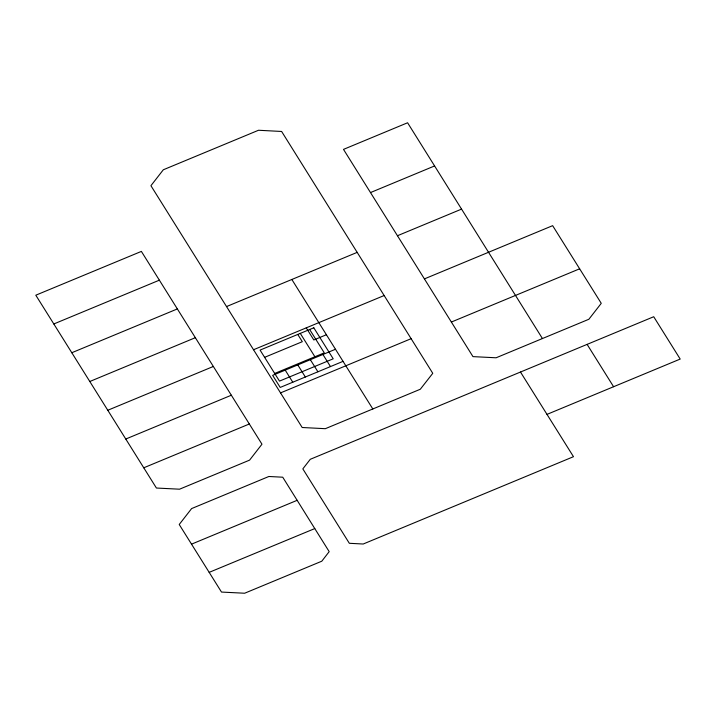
<?xml version="1.0" encoding="UTF-8"?>
<svg xmlns="http://www.w3.org/2000/svg" width="716" height="716" viewBox="0 0 716 716"><rect width="100%" height="100%" fill="white"/><g stroke="black" fill="none" stroke-linecap="round" stroke-linejoin="round"><path stroke-width="1.07" d="M53.816 323.963L156.419 488.035L179.546 489.198L249.589 460.128L261.975 444.206L141.374 251.405L35.8 295.207L53.816 323.963L159.373 280.171M434.594 165.951L407.592 122.767L343.501 149.384L370.494 192.568L434.594 165.951L542.442 338.552M71.788 352.737L177.362 308.927M226.507 306.582L357.177 252.372L432.768 373.313L420.301 389.244L325.341 428.687L302.179 427.506L150.924 185.704L163.311 169.781L258.512 130.258L281.63 131.467L357.177 252.372M397.452 235.734L461.56 209.117M89.786 381.503L195.352 337.692M107.785 410.259L213.35 366.467M253.527 349.739L384.152 295.529M424.409 278.9L552.645 225.665L601.261 303.333L588.865 319.264L496.098 357.785L472.963 356.622L370.494 192.568M264.616 357.338L302.313 341.693L297.767 334.435M326.389 334.748L313.823 339.966L306.251 327.865M274.693 373.448L324.285 352.854L309.661 329.503M335.473 349.265L272.644 375.345L280.216 387.437L343.045 361.356M125.765 439.033L231.349 395.223M280.529 392.896L411.145 338.677M579.647 268.804L451.357 322.048M143.764 467.799L249.338 423.988M191.521 544.16L297.158 500.314M546.997 414.385L680.2 359.065L653.717 316.732L310.279 459.296L302.832 468.882L349.327 543.292L363.209 544.017L573.48 456.692L520.487 372.043M209.179 572.361L314.78 528.578L329.19 551.642L321.797 561.201L244.639 593.233L221.504 592.069L179.224 524.497L191.619 508.575L268.867 476.489L282.739 477.205L314.78 528.578M587.111 344.387L613.594 386.73M372.821 408.97L291.842 279.473M322.907 354.474L330.479 366.574M300.281 333.387L314.897 356.756M310.341 359.692L317.913 371.792M297.775 364.909L305.347 377.01M285.21 370.127L292.781 382.219M313.796 327.785L260.078 350.088L279.482 381.109L333.209 358.805L313.796 327.785"/></g></svg>
